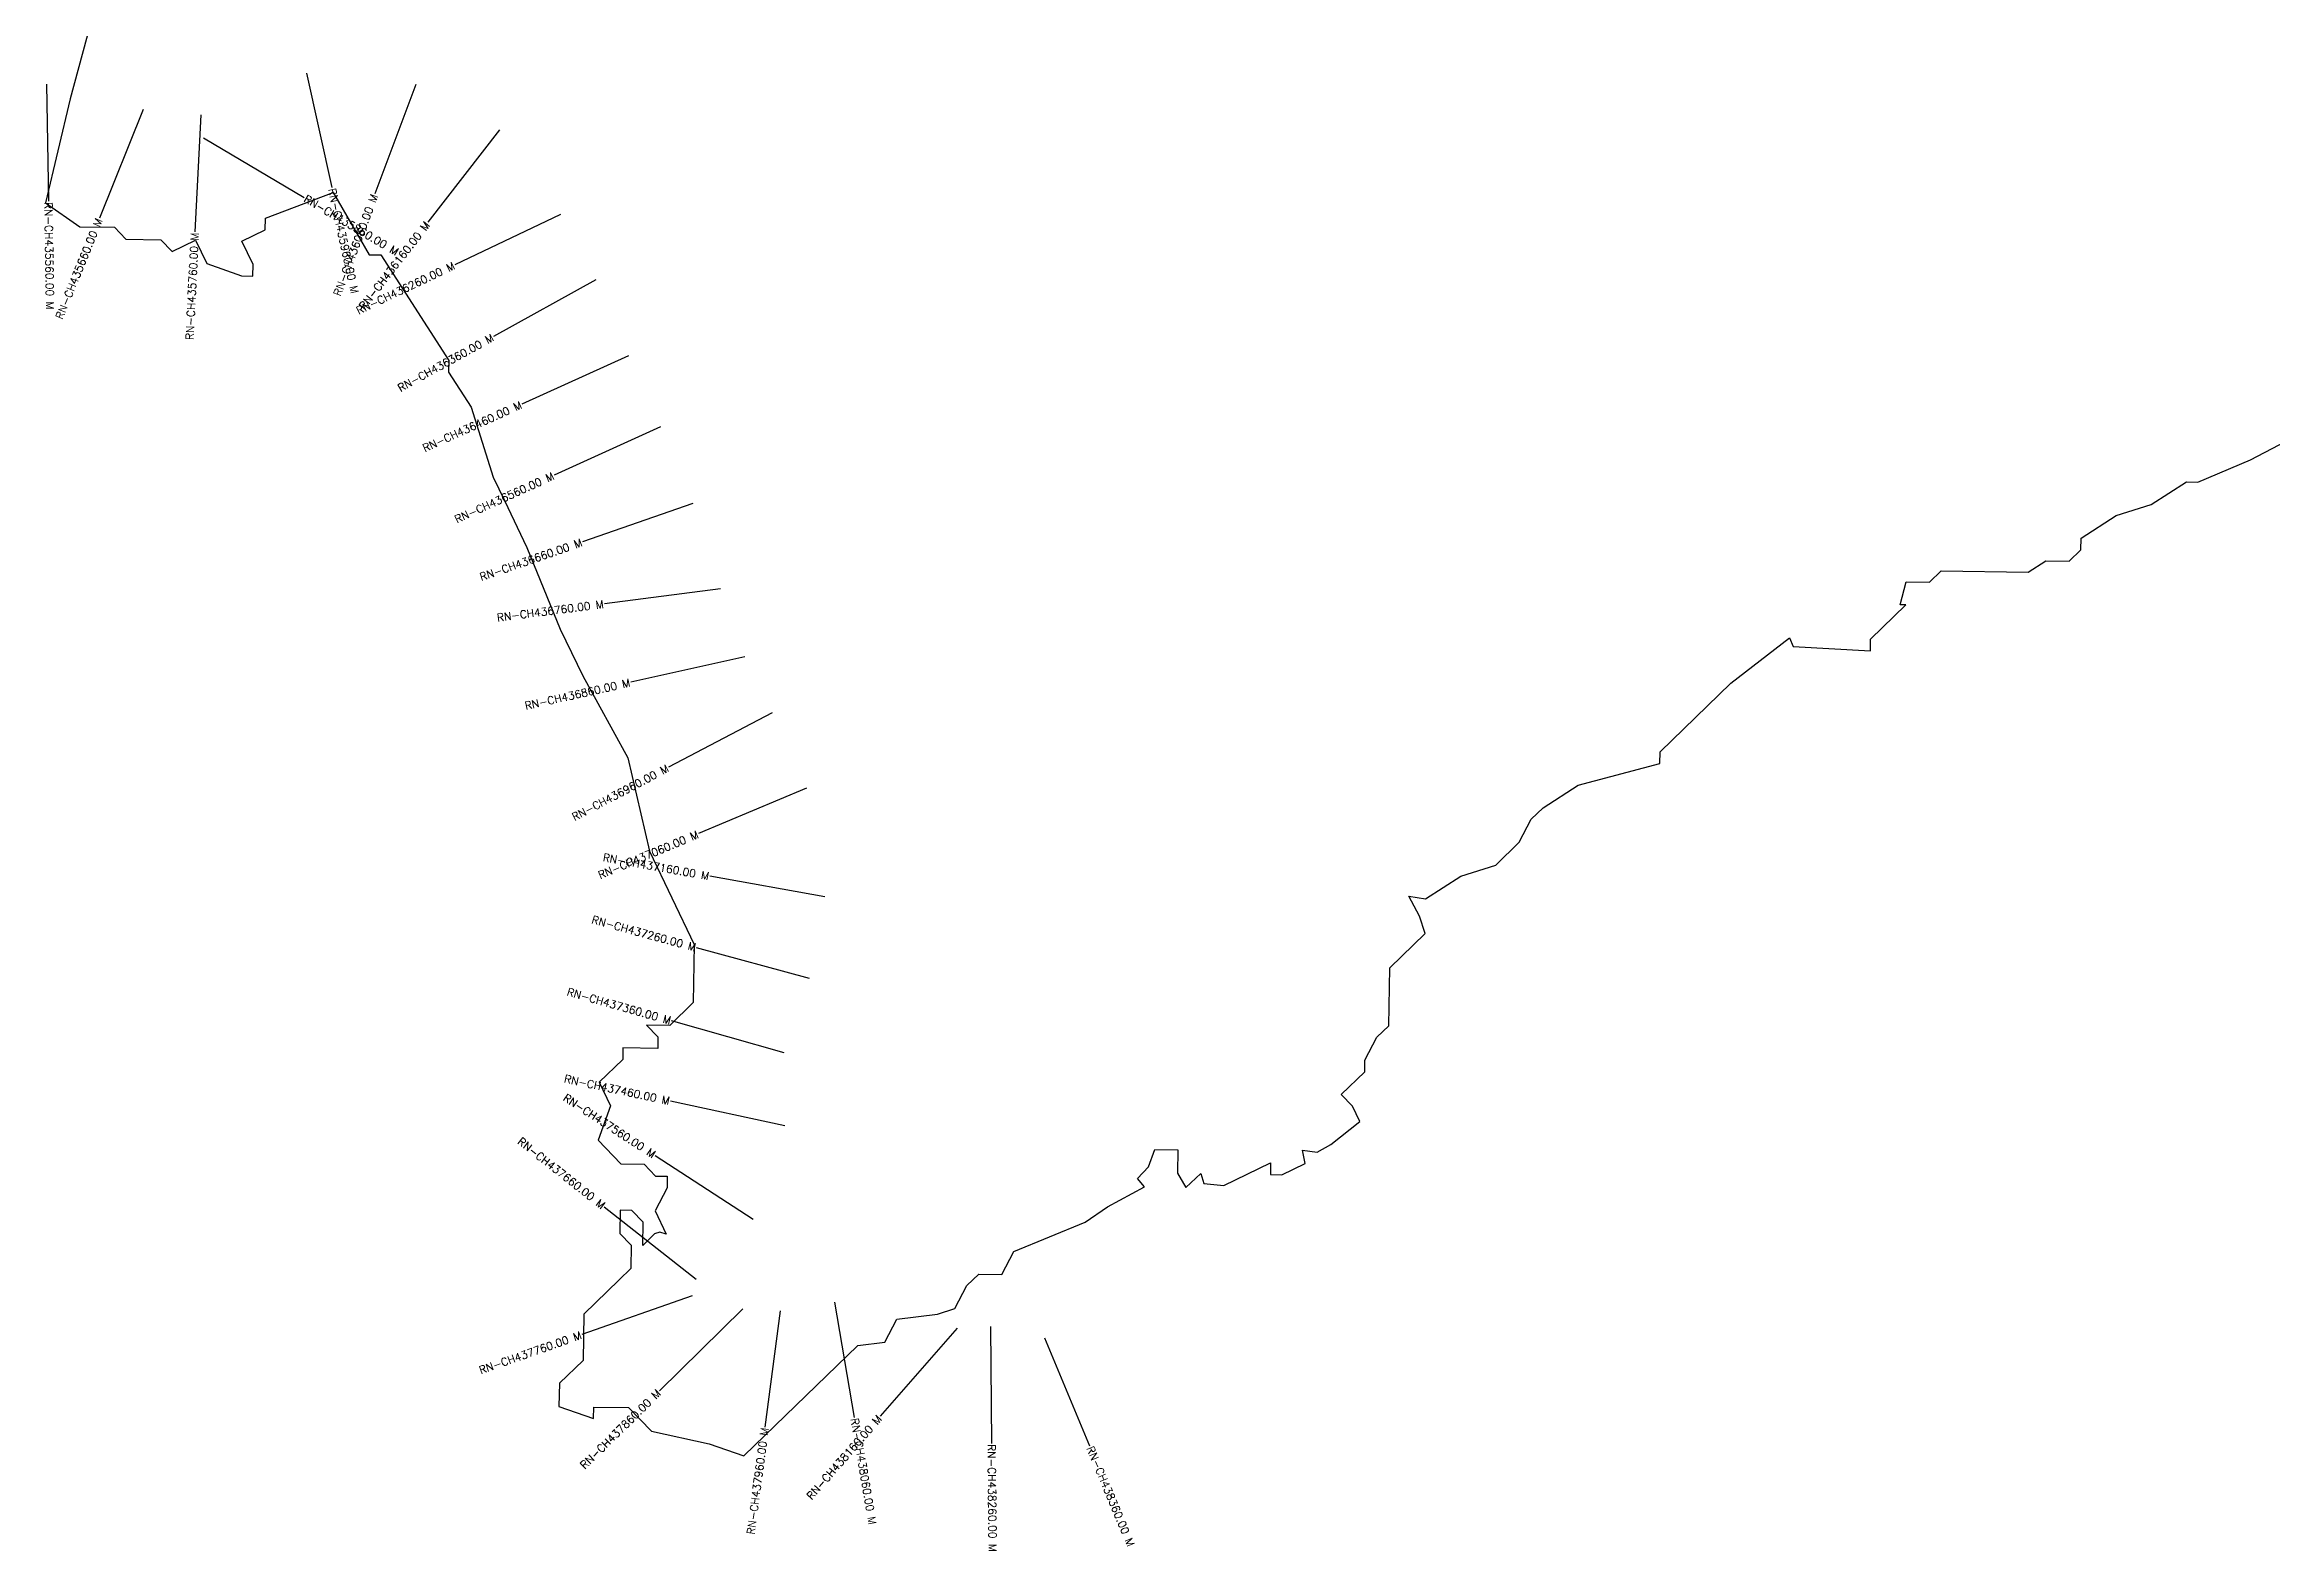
# Model space of a CAD drawing. Header units: metres. Extents: x 308956 to 313690, y 1921254 to 1924941.
# Drawn here: x 308956 to 311812, y 1921254 to 1923185 of the extents above; entities that cross this region are included whole.
import ezdxf
from ezdxf.enums import TextEntityAlignment as Align

# ---------------------------------------------------------------- set-up
doc = ezdxf.new("R2010")
doc.units = ezdxf.units.M
for name, color, linetype in [('CS', 134, 'Continuous'), ('CSMark', 6, 'Continuous'), ('VILLAGE BOUNDRY', 10, 'Continuous')]:
    doc.layers.add(name, color=color, linetype=linetype)
doc.styles.get("Standard").update_dxf_attribs({"font": 'simplex.shx'})

msp = doc.modelspace()

# ---------------------------------------------------------------- linework, layer by layer
at = {"layer": 'CS'}
for p, q in [((309292.2, 1923148), (309324.4, 1923001.4)), ((308958.6, 1923134), (308961, 1922984)), ((309432.4, 1923133.7), (309379.8, 1922993.2)), ((309082.7, 1923101.4), (309026.5, 1922962.3)), ((309156.4, 1923094.5), (309148.9, 1922944.7)), ((309160, 1923065.2), (309289.1, 1922988.9)), ((309539.5, 1923075.6), (309447.8, 1922956.9)), ((309617.7, 1922966.9), (309482.2, 1922902.5)), ((309663.3, 1922883), (309532, 1922810.6)), ((309705.1, 1922785.7), (309568.4, 1922723.9)), ((309746.2, 1922694.7), (309609.6, 1922632.8)), ((309787.7, 1922596.2), (309646, 1922547.2)), ((309823, 1922486.8), (309674.2, 1922467.7)), ((309854.3, 1922399.9), (309707.9, 1922367.1)), ((309889.2, 1922328.1), (309756.4, 1922258.2)), ((309933.3, 1922231.2), (309795, 1922173.1)), ((309956.9, 1922092.1), (309809.2, 1922118.4)), ((309937, 1921987.3), (309792.3, 1922026.8)), ((309904.8, 1921892.1), (309760.4, 1921932.9)), ((309905.6, 1921798.5), (309758.9, 1921830)), ((309865.1, 1921678.2), (309739.4, 1921760.1)), ((309791.8, 1921601.4), (309674, 1921694.3)), ((309786.6, 1921580.6), (309645.1, 1921530.8)), ((309851.7, 1921563.8), (309744.7, 1921458.7)), ((309899.5, 1921561.1), (309879.9, 1921412.3)), ((309969.4, 1921572.3), (309994.7, 1921424.5)), ((310126.5, 1921539), (310027.8, 1921426.1)), ((310169.3, 1921541.4), (310170.8, 1921391.4)), ((310238.7, 1921526.6), (310296.4, 1921388.1))]:
    msp.add_line(p, q, dxfattribs=at)
at = {"layer": 'VILLAGE BOUNDRY'}
msp.add_lwpolyline([(309020.8, 1923233.6), (308989.1, 1923115.1), (308957.2, 1922981.7), (309001.3, 1922951.2), (309045.9, 1922950.5), (309060.5, 1922935.4), (309105.1, 1922934.6), (309119.8, 1922919.5), (309149.8, 1922933.9), (309164.2, 1922903.9), (309208.5, 1922888.3), (309223.4, 1922888), (309223.6, 1922902.9), (309209.3, 1922932.9), (309239.2, 1922947.3), (309239.5, 1922962.2), (309326.4, 1922995.3), (309372.6, 1922915.3), (309387.5, 1922915.1), (309474.5, 1922779.8), (309474.2, 1922764.9), (309503.2, 1922719.8), (309531.5, 1922630.1), (309545.9, 1922600.1), (309574.6, 1922540.1), (309617.5, 1922435.3), (309646.3, 1922375.3), (309704, 1922270.2), (309731.8, 1922150.8), (309789.3, 1922030.8), (309788.1, 1921956.4), (309757.9, 1921927.2), (309728.2, 1921927.7), (309742.8, 1921912.6), (309742.5, 1921897.7), (309697.9, 1921898.5), (309697.7, 1921883.6), (309667.4, 1921854.3), (309681.8, 1921824.3), (309666.2, 1921780), (309695.4, 1921749.7), (309725.2, 1921749.2), (309739.8, 1921734.1), (309754.7, 1921733.9), (309754.5, 1921719), (309739.1, 1921689.5), (309753.5, 1921659.5), (309745.1, 1921662.1), (309738.6, 1921659.8), (309723.5, 1921645.2), (309724, 1921674.9), (309709.3, 1921690), (309694.5, 1921690.3), (309694, 1921660.5), (309708.6, 1921645.4), (309708.1, 1921615.7), (309693, 1921601), (309647.6, 1921557.1), (309646.7, 1921497.7), (309616.4, 1921468.4), (309615.9, 1921438.6), (309660.3, 1921423.1), (309660.5, 1921437.9), (309705.1, 1921437.2), (309734.4, 1921407), (309808.5, 1921390.8), (309852.9, 1921375.3), (309999.3, 1921516.9), (310033.8, 1921521), (310049.2, 1921550.5), (310101.3, 1921557.1), (310123.8, 1921564.2), (310139.1, 1921593.6), (310154.2, 1921608.3), (310184, 1921607.8), (310199.3, 1921637.3), (310290.6, 1921674.8), (310319.3, 1921694.8), (310367, 1921720.1), (310357.7, 1921731.1), (310372.2, 1921746), (310380, 1921768.2), (310409.8, 1921767.7), (310409.3, 1921737.9), (310420.1, 1921719.6), (310439, 1921737.4), (310443.1, 1921724.6), (310468.5, 1921722.1), (310528.5, 1921750.9), (310528.3, 1921736), (310543.1, 1921735.7), (310573.1, 1921750.1), (310569.5, 1921767.1), (310588.2, 1921764.7), (310605.8, 1921774.6), (310643.1, 1921804.1), (310633.8, 1921823.5), (310619.2, 1921838.6), (310649.4, 1921867.8), (310649.6, 1921882.7), (310665, 1921912.2), (310680.1, 1921926.8), (310681.4, 1922001.2), (310726.7, 1922045.1), (310719.6, 1922067.5), (310705.8, 1922092.8), (310727.4, 1922089.7), (310772.5, 1922118.7), (310817.4, 1922132.8), (310847.6, 1922162.1), (310863, 1922191.6), (310878.1, 1922206.2), (310923.2, 1922235.2), (311027.8, 1922263.2), (311028.1, 1922278.1), (311118.8, 1922365.9), (311194.1, 1922424.1), (311198.7, 1922412.9), (311298, 1922407.5), (311298.2, 1922422.4), (311343.5, 1922466.3), (311336.1, 1922466.4), (311344, 1922496), (311373.8, 1922495.5), (311388.9, 1922510.2), (311500.4, 1922508.3), (311523, 1922522.8), (311552.7, 1922522.3), (311567.9, 1922536.9), (311568.1, 1922551.8), (311613.2, 1922580.8), (311658.1, 1922595), (311703.2, 1922624), (311718, 1922623.7), (311785.5, 1922652.4), (311868, 1922695.6)], dxfattribs=at)

# ---------------------------------------------------------------- texts
at = {"layer": 'CSMark'}
for s, rotation, p in [('RN-CH435560.00 M', 270.9072, (308961, 1922983)), ('RN-CH435860.00 M', 329.4157, (309290, 1922988.4)), ('RN-CH435960.00 M', 282.3956, (309324.6, 1923000.5)), ('RN-CH438060.00 M', 279.7343, (309994.9, 1921423.5)), ('RN-CH438260.00 M', 270.5752, (310170.8, 1921390.4)), ('RN-CH438360.00 M', 292.6353, (310296.8, 1921387.2))]:
    msp.add_text(s, height=10, rotation=rotation, dxfattribs=at).set_placement(p, align=Align.MIDDLE_LEFT)
for s, rotation, p in [('RN-CH436060.00 M', 69.4555, (309379.4, 1922992.3)), ('RN-CH435660.00 M', 67.9889, (309026.1, 1922961.4)), ('RN-CH436160.00 M', 52.297, (309447.1, 1922956.1)), ('RN-CH435760.00 M', 87.1391, (309148.9, 1922943.7)), ('RN-CH436260.00 M', 25.4015, (309481.3, 1922902.1)), ('RN-CH436360.00 M', 28.8569, (309531.1, 1922810.1)), ('RN-CH436460.00 M', 24.3266, (309567.5, 1922723.5)), ('RN-CH436560.00 M', 24.3721, (309608.7, 1922632.4)), ('RN-CH436660.00 M', 19.098, (309645.1, 1922546.8)), ('RN-CH436760.00 M', 7.3142, (309673.2, 1922467.5)), ('RN-CH436860.00 M', 12.6501, (309706.9, 1922366.9)), ('RN-CH436960.00 M', 27.7511, (309755.6, 1922257.8)), ('RN-CH437060.00 M', 22.7862, (309794.1, 1922172.7)), ('RN-CH437160.00 M', 349.8693, (309808.3, 1922118.6)), ('RN-CH437260.00 M', 344.736, (309791.4, 1922027)), ('RN-CH437360.00 M', 344.2116, (309759.4, 1921933.2)), ('RN-CH437460.00 M', 347.8889, (309757.9, 1921830.2)), ('RN-CH437560.00 M', 326.9137, (309738.5, 1921760.7)), ('RN-CH437660.00 M', 321.7135, (309673.2, 1921695)), ('RN-CH437760.00 M', 19.3692, (309644.1, 1921530.5)), ('RN-CH437860.00 M', 44.487, (309744, 1921458)), ('RN-CH437960.00 M', 82.488, (309879.8, 1921411.4)), ('RN-CH438160.00 M', 48.8323, (310027.1, 1921425.4))]:
    msp.add_text(s, height=10, rotation=rotation, dxfattribs=at).set_placement(p, align=Align.MIDDLE_RIGHT)

doc.saveas('drawing.dxf')
